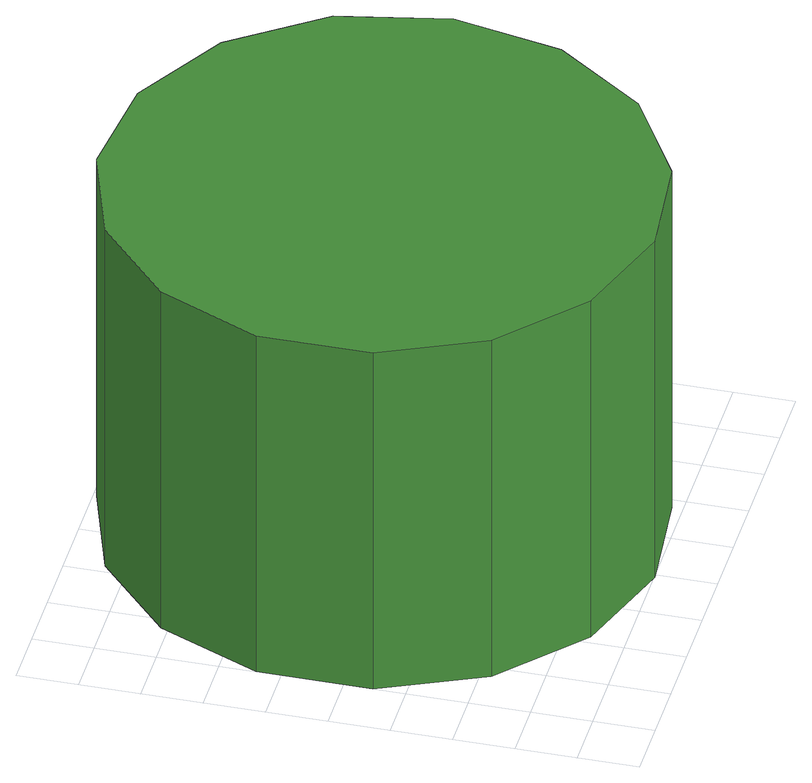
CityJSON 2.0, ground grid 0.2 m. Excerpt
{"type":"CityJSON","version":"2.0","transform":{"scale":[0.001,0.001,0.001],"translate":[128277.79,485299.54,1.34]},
"CityObjects":{
"tree1":{"type":"SolitaryVegetationObject","attributes":{"function":"something"},"geometry":[{"type":"MultiSurface","lod":"1","boundaries":[[[0,1,2,3,4,5,6,7,8,9,10,11,12,13,14]],[[15,16,17,18,19,20,21,22,23,24,25,26,27,28,29]],[[0,29,28,1]],[[1,28,27,2]],[[2,27,26,3]],[[3,26,25,4]],[[4,25,24,5]],[[5,24,23,6]],[[6,23,22,7]],[[7,22,21,8]],[[8,21,20,9]],[[9,20,19,10]],[[10,19,18,11]],[[11,18,17,12]],[[12,17,16,13]],[[13,16,15,14]],[[14,15,29,0]]]}]}
},
"vertices":[
[1784,895,1299],[1707,1262,1299],[1486,1565,1299],[1162,1752,1299],[790,1791,1299],[434,1675,1299],[156,1425,1299],[3,1083,1299],[3,708,1299],[156,366,1299],[434,116,1299],[790,0,1299],[1162,39,1299],[1486,226,1299],[1707,529,1299],[1707,529,9],[1486,226,9],[1162,39,9],[790,0,9],[434,116,9],[156,366,9],[3,708,9],[3,1083,9],[156,1425,9],[434,1675,9],[790,1791,9],[1162,1752,9],[1486,1565,9],[1707,1262,9],[1784,895,9]
]}
